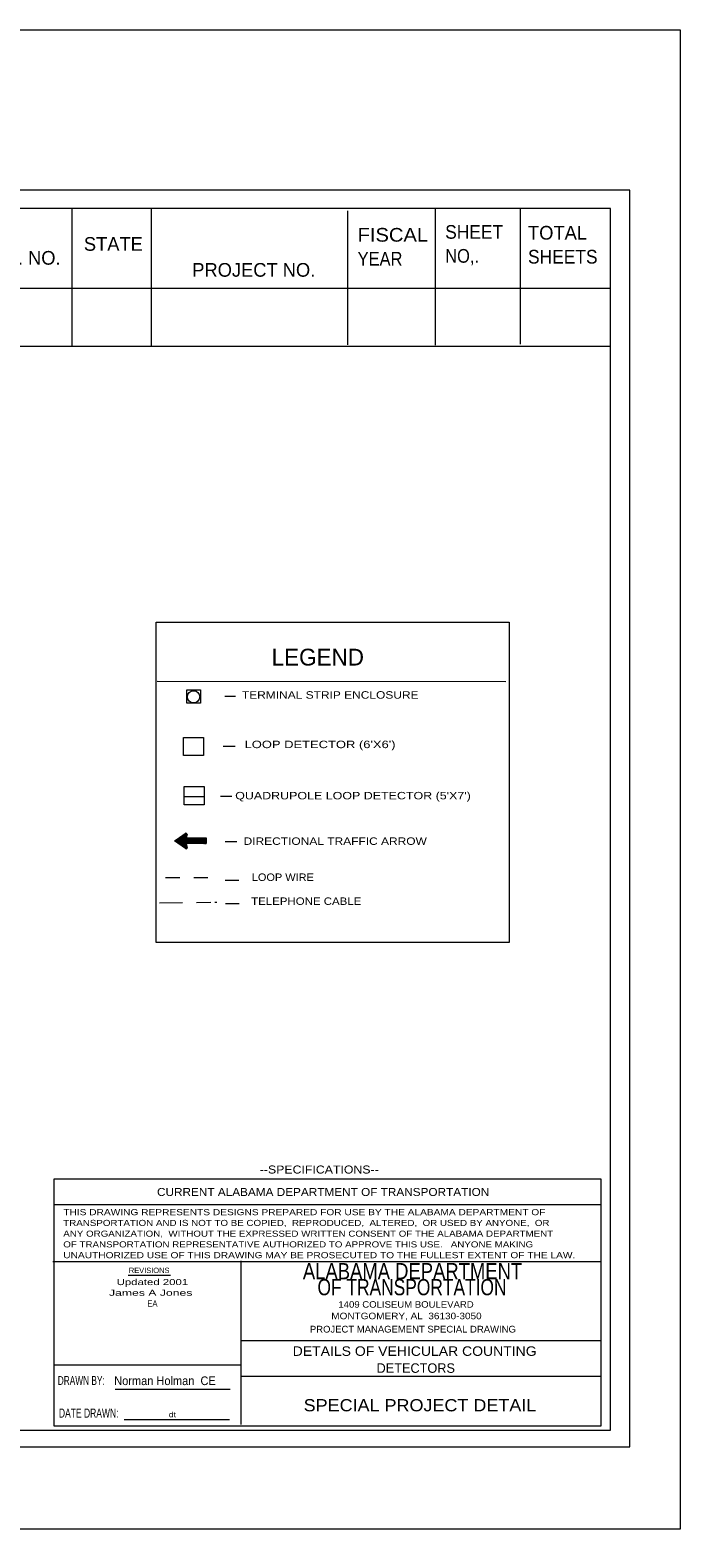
# Model space of a CAD drawing. Extents: x -50.5 to -21, y 43.3 to 54.
# Drawn here: x -25.59 to -20.99, y 43.42 to 54.04 of the extents above; entities that cross this region are included whole.
import ezdxf
from ezdxf.enums import TextEntityAlignment as Align

# ---------------------------------------------------------------- set-up
doc = ezdxf.new("R2010")
doc.units = 0
doc.header["$LTSCALE"] = 0.027
doc.linetypes.add('LONG_DASH_SHORT_DASH', pattern=[9.9, 6, -1.2, 1.5, -1.2])
doc.linetypes.add('MEDIUM_DASHED', pattern=[4.5, 3, -1.5])
doc.layers.add('1', color=7, linetype='Continuous', lineweight=13)

msp = doc.modelspace()

# ---------------------------------------------------------------- linework, layer by layer
at = {"layer": '1'}
for p, q in [((-25.29577, 52.77216), (-25.29577, 51.80605)), ((-24.73391, 52.77225), (-24.73391, 51.80353)), ((-23.34238, 52.76069), (-23.34238, 51.81015)), ((-22.72112, 52.77262), (-22.72112, 51.80978)), ((-22.11888, 52.77216), (-22.11888, 51.81612)), ((-26.19949, 52.21161), (-21.87158, 52.21161)), ((-26.19557, 52.21161), (-21.48224, 52.21161)), ((-26.20574, 51.80092), (-21.47693, 51.80092)), ((-24.69074, 49.42621), (-22.21988, 49.42369)), ((-24.21113, 49.32083), (-24.13559, 49.32083)), ((-24.22316, 48.96563), (-24.13821, 48.96563)), ((-24.49854, 48.60977), (-24.3581, 48.60977)), ((-24.24283, 48.61257), (-24.16245, 48.61257)), ((-24.56699, 48.29495), (-24.49089, 48.34838)), ((-24.5544, 48.28618), (-24.49537, 48.34521)), ((-24.55374, 48.2859), (-24.4921, 48.34773)), ((-24.55328, 48.28534), (-24.48959, 48.34904)), ((-24.55263, 48.28497), (-24.48819, 48.34959)), ((-24.55216, 48.28478), (-24.48707, 48.34987)), ((-24.5516, 48.28422), (-24.48586, 48.34987)), ((-24.55095, 48.28366), (-24.48511, 48.34959)), ((-24.55029, 48.28339), (-24.48427, 48.34941)), ((-24.54983, 48.28301), (-24.48371, 48.34922)), ((-24.54927, 48.28264), (-24.48287, 48.34885)), ((-24.54871, 48.28217), (-24.48222, 48.34838)), ((-24.54796, 48.2817), (-24.48175, 48.3482)), ((-24.54741, 48.28161), (-24.4811, 48.34755)), ((-24.54684, 48.28087), (-24.48073, 48.34698)), ((-24.5461, 48.28049), (-24.48017, 48.34643)), ((-24.54563, 48.28031), (-24.47988, 48.34586)), ((-24.54498, 48.27966), (-24.47952, 48.34521)), ((-24.54451, 48.27919), (-24.47924, 48.34437)), ((-24.54395, 48.279), (-24.47895, 48.34381)), ((-24.49024, 48.24114), (-24.56699, 48.29495)), ((-24.5668, 48.29486), (-24.56587, 48.29569)), ((-24.56615, 48.29439), (-24.56232, 48.29803)), ((-24.56549, 48.2942), (-24.55915, 48.30064)), ((-24.56484, 48.29355), (-24.55561, 48.30269)), ((-24.56447, 48.29327), (-24.55244, 48.30521)), ((-24.56382, 48.29299), (-24.54899, 48.30763)), ((-24.56326, 48.29234), (-24.54563, 48.30996)), ((-24.5627, 48.29187), (-24.54237, 48.3122)), ((-24.56205, 48.29178), (-24.53901, 48.31444)), ((-24.56139, 48.29113), (-24.53574, 48.31705)), ((-24.56083, 48.29066), (-24.53211, 48.3192)), ((-24.56009, 48.29038), (-24.52903, 48.3218)), ((-24.55981, 48.2901), (-24.52549, 48.32404)), ((-24.55915, 48.28935), (-24.52232, 48.32656)), ((-24.5585, 48.28916), (-24.51887, 48.3287)), ((-24.55785, 48.28879), (-24.5156, 48.33113)), ((-24.55747, 48.28851), (-24.51225, 48.33355)), ((-24.55691, 48.28795), (-24.5087, 48.33561)), ((-24.55617, 48.28748), (-24.50563, 48.33812)), ((-24.55552, 48.2873), (-24.50199, 48.34055)), ((-24.55505, 48.28665), (-24.49891, 48.34288)), ((-24.5433, 48.27844), (-24.47895, 48.34269)), ((-24.54274, 48.27798), (-24.47895, 48.34185)), ((-24.54199, 48.2777), (-24.47924, 48.34064)), ((-24.54162, 48.27742), (-24.47952, 48.33934)), ((-24.54106, 48.27667), (-24.47988, 48.33794)), ((-24.54041, 48.27648), (-24.48017, 48.33672)), ((-24.53976, 48.27602), (-24.48054, 48.33552)), ((-24.5392, 48.27583), (-24.48073, 48.33402)), ((-24.53854, 48.27518), (-24.4811, 48.3329)), ((-24.53798, 48.27481), (-24.48148, 48.33123)), ((-24.53761, 48.27452), (-24.48175, 48.33001)), ((-24.53696, 48.27396), (-24.48212, 48.3287)), ((-24.5363, 48.2735), (-24.4826, 48.32731)), ((-24.53574, 48.27313), (-24.48287, 48.326)), ((-24.53528, 48.27266), (-24.48324, 48.3247)), ((-24.53463, 48.27219), (-24.48371, 48.32348)), ((-24.53398, 48.2721), (-24.48399, 48.32208)), ((-24.53351, 48.27163), (-24.48427, 48.32087)), ((-24.53276, 48.27098), (-24.48455, 48.3192)), ((-24.53211, 48.2707), (-24.48492, 48.31789)), ((-24.53155, 48.27033), (-24.4853, 48.31668)), ((-24.53127, 48.26977), (-24.48511, 48.31584)), ((-24.53043, 48.26949), (-24.48399, 48.31584)), ((-24.52997, 48.26902), (-24.48297, 48.31584)), ((-24.52931, 48.26893), (-24.48212, 48.31584)), ((-24.52866, 48.26828), (-24.4811, 48.31584)), ((-24.5281, 48.26781), (-24.48017, 48.31584)), ((-24.52763, 48.26734), (-24.47895, 48.31584)), ((-24.52698, 48.26688), (-24.47821, 48.31584)), ((-24.52652, 48.2666), (-24.47709, 48.31584)), ((-24.52586, 48.26632), (-24.47606, 48.31584)), ((-24.52521, 48.26576), (-24.47504, 48.31584)), ((-24.52465, 48.26529), (-24.47411, 48.31584)), ((-24.52409, 48.26502), (-24.47317, 48.31584)), ((-24.52362, 48.26464), (-24.47224, 48.31584)), ((-24.52306, 48.26399), (-24.47131, 48.31584)), ((-24.52232, 48.2638), (-24.47019, 48.31584)), ((-24.52176, 48.26334), (-24.46907, 48.31584)), ((-24.52102, 48.26296), (-24.46814, 48.31584)), ((-24.52045, 48.26249), (-24.46721, 48.31584)), ((-24.52008, 48.26212), (-24.46627, 48.31584)), ((-24.51943, 48.26156), (-24.46525, 48.31584)), ((-24.51887, 48.26128), (-24.46431, 48.31584)), ((-24.51831, 48.26072), (-24.46329, 48.31584)), ((-24.51756, 48.26063), (-24.46226, 48.31584)), ((-24.517, 48.25998), (-24.46124, 48.31584)), ((-24.51644, 48.25951), (-24.46021, 48.31584)), ((-24.51598, 48.25932), (-24.45918, 48.31584)), ((-24.51542, 48.25886), (-24.45825, 48.31584)), ((-24.51467, 48.2583), (-24.45723, 48.31584)), ((-24.51411, 48.25811), (-24.4562, 48.31584)), ((-24.51346, 48.25765), (-24.45545, 48.31584)), ((-24.51281, 48.25709), (-24.45415, 48.31584)), ((-24.51253, 48.25681), (-24.4534, 48.31584)), ((-24.51187, 48.25634), (-24.45219, 48.31584)), ((-24.51122, 48.25597), (-24.45126, 48.31584)), ((-24.51066, 48.25559), (-24.45042, 48.31584)), ((-24.51001, 48.25513), (-24.4494, 48.31584)), ((-24.50945, 48.25476), (-24.44846, 48.31584)), ((-24.5088, 48.2542), (-24.44725, 48.31584)), ((-24.50842, 48.25392), (-24.44623, 48.31584)), ((-24.50777, 48.25364), (-24.4853, 48.27583)), ((-24.50712, 48.25317), (-24.4853, 48.27499)), ((-24.50647, 48.25252), (-24.48492, 48.27434)), ((-24.50609, 48.25233), (-24.48474, 48.27341)), ((-24.50563, 48.25177), (-24.48455, 48.27266)), ((-24.50497, 48.25149), (-24.48427, 48.2721)), ((-24.50423, 48.25103), (-24.48399, 48.27098)), ((-24.50357, 48.25056), (-24.48399, 48.27033)), ((-24.50302, 48.25), (-24.48371, 48.26949)), ((-24.50246, 48.24981), (-24.48343, 48.26893)), ((-24.5019, 48.24944), (-24.48334, 48.26781)), ((-24.50115, 48.24916), (-24.48297, 48.26716)), ((-24.50078, 48.2486), (-24.48297, 48.26641)), ((-24.50012, 48.24813), (-24.48269, 48.26566)), ((-24.49956, 48.24795), (-24.4826, 48.26483)), ((-24.49891, 48.2472), (-24.48231, 48.26399)), ((-24.49844, 48.24683), (-24.48212, 48.26324)), ((-24.49779, 48.24664), (-24.48194, 48.26249)), ((-24.49733, 48.24617), (-24.48156, 48.26156)), ((-24.49668, 48.24562), (-24.48148, 48.26072)), ((-24.49602, 48.24543), (-24.48138, 48.26016)), ((-24.49537, 48.24496), (-24.4811, 48.25932)), ((-24.49481, 48.24431), (-24.48073, 48.25849)), ((-24.49406, 48.24412), (-24.48054, 48.25765)), ((-24.4935, 48.24366), (-24.48054, 48.25709)), ((-24.49322, 48.24329), (-24.48017, 48.25625)), ((-24.49248, 48.24282), (-24.47998, 48.25532)), ((-24.49192, 48.24245), (-24.47988, 48.25448)), ((-24.49145, 48.24216), (-24.47952, 48.25373)), ((-24.4908, 48.24151), (-24.47942, 48.25308)), ((-24.49033, 48.24114), (-24.47924, 48.25233)), ((-24.48959, 48.24095), (-24.47895, 48.25149)), ((-24.48903, 48.24049), (-24.47877, 48.25065)), ((-24.48828, 48.24039), (-24.47858, 48.24991)), ((-24.48744, 48.23984), (-24.4784, 48.24916)), ((-24.4866, 48.23974), (-24.47821, 48.24813)), ((-24.48558, 48.23965), (-24.47821, 48.2472)), ((-24.48511, 48.27602), (-24.44529, 48.31584)), ((-24.48455, 48.23974), (-24.47821, 48.24617)), ((-24.48399, 48.27602), (-24.44436, 48.31584)), ((-24.48334, 48.24039), (-24.47858, 48.24487)), ((-24.48297, 48.27602), (-24.44333, 48.31584)), ((-24.48212, 48.27602), (-24.4424, 48.31584)), ((-24.4811, 48.27602), (-24.44147, 48.31584)), ((-24.4811, 48.24151), (-24.47988, 48.24245)), ((-24.48017, 48.27602), (-24.44035, 48.31584)), ((-24.47924, 48.27602), (-24.43951, 48.31584)), ((-24.47821, 48.27602), (-24.43848, 48.31584)), ((-24.47709, 48.27602), (-24.43755, 48.31584)), ((-24.47606, 48.27602), (-24.43634, 48.31584)), ((-24.47504, 48.27602), (-24.43541, 48.31584)), ((-24.47411, 48.27602), (-24.43457, 48.31584)), ((-24.47317, 48.27602), (-24.43326, 48.31584)), ((-24.47224, 48.27602), (-24.43242, 48.31584)), ((-24.47131, 48.27602), (-24.4314, 48.31584)), ((-24.47028, 48.27602), (-24.43056, 48.31584)), ((-24.46907, 48.27602), (-24.42944, 48.31584)), ((-24.46814, 48.27602), (-24.42851, 48.31584)), ((-24.46721, 48.27602), (-24.42748, 48.31584)), ((-24.46627, 48.27602), (-24.42636, 48.31584)), ((-24.46525, 48.27602), (-24.42552, 48.31584)), ((-24.46431, 48.27602), (-24.42431, 48.31584)), ((-24.46329, 48.27602), (-24.42338, 48.31584)), ((-24.46226, 48.27602), (-24.42244, 48.31584)), ((-24.46124, 48.27602), (-24.42151, 48.31584)), ((-24.4604, 48.27602), (-24.42049, 48.31584)), ((-24.45918, 48.27602), (-24.41946, 48.31584)), ((-24.45825, 48.27602), (-24.41853, 48.31584)), ((-24.45723, 48.27602), (-24.41769, 48.31584)), ((-24.4562, 48.27602), (-24.41657, 48.31584)), ((-24.45545, 48.27602), (-24.41554, 48.31584)), ((-24.45415, 48.27602), (-24.41442, 48.31584)), ((-24.4534, 48.27602), (-24.41349, 48.31584)), ((-24.45219, 48.27602), (-24.41265, 48.31584)), ((-24.45126, 48.27602), (-24.41163, 48.31584)), ((-24.45042, 48.27602), (-24.41041, 48.31584)), ((-24.4494, 48.27602), (-24.40967, 48.31584)), ((-24.44846, 48.27602), (-24.40845, 48.31584)), ((-24.44725, 48.27602), (-24.40752, 48.31584)), ((-24.44641, 48.27602), (-24.40659, 48.31584)), ((-24.44538, 48.27602), (-24.40566, 48.31584)), ((-24.44436, 48.27602), (-24.40463, 48.31584)), ((-24.44333, 48.27602), (-24.40351, 48.31584)), ((-24.4424, 48.27602), (-24.40277, 48.31584)), ((-24.44147, 48.27602), (-24.40146, 48.31584)), ((-24.44035, 48.27602), (-24.40053, 48.31584)), ((-24.43951, 48.27602), (-24.3996, 48.31584)), ((-24.43848, 48.27602), (-24.39857, 48.31584)), ((-24.43755, 48.27602), (-24.39764, 48.31584)), ((-24.43634, 48.27602), (-24.39671, 48.31584)), ((-24.43541, 48.27602), (-24.39577, 48.31584)), ((-24.43457, 48.27602), (-24.39465, 48.31584)), ((-24.43326, 48.27602), (-24.39382, 48.31584)), ((-24.43242, 48.27602), (-24.3926, 48.31584)), ((-24.4314, 48.27602), (-24.39167, 48.31584)), ((-24.43056, 48.27602), (-24.39064, 48.31584)), ((-24.42944, 48.27602), (-24.3898, 48.31584)), ((-24.42851, 48.27602), (-24.38878, 48.31584)), ((-24.42748, 48.27602), (-24.38766, 48.31584)), ((-24.42636, 48.27602), (-24.38673, 48.31584)), ((-24.42552, 48.27602), (-24.38561, 48.31584)), ((-24.42449, 48.27602), (-24.38486, 48.31584)), ((-24.42338, 48.27602), (-24.38375, 48.31584)), ((-24.42244, 48.27602), (-24.38272, 48.31584)), ((-24.42151, 48.27602), (-24.38179, 48.31584)), ((-24.42049, 48.27602), (-24.38085, 48.31584)), ((-24.41946, 48.27602), (-24.37983, 48.31584)), ((-24.41862, 48.27602), (-24.37871, 48.31584)), ((-24.41769, 48.27602), (-24.37768, 48.31584)), ((-24.41657, 48.27602), (-24.37666, 48.31584)), ((-24.41554, 48.27602), (-24.37582, 48.31584)), ((-24.41442, 48.27602), (-24.37488, 48.31584)), ((-24.41349, 48.27602), (-24.37395, 48.31584)), ((-24.41265, 48.27602), (-24.37283, 48.31584)), ((-24.41163, 48.27602), (-24.37199, 48.31584)), ((-24.41041, 48.27602), (-24.37078, 48.31584)), ((-24.40976, 48.27602), (-24.36976, 48.31584)), ((-24.40845, 48.27602), (-24.36882, 48.31584)), ((-24.40752, 48.27602), (-24.36789, 48.31584)), ((-24.40659, 48.27602), (-24.36686, 48.31584)), ((-24.40566, 48.27602), (-24.36593, 48.31584)), ((-24.40463, 48.27602), (-24.36481, 48.31584)), ((-24.40351, 48.27602), (-24.36407, 48.31584)), ((-24.40277, 48.27602), (-24.36286, 48.31584)), ((-24.40146, 48.27602), (-24.36183, 48.31584)), ((-24.40053, 48.27602), (-24.3608, 48.31584)), ((-24.3996, 48.27602), (-24.35987, 48.31584)), ((-24.39857, 48.27602), (-24.35894, 48.31584)), ((-24.39764, 48.27602), (-24.35782, 48.31584)), ((-24.39671, 48.27602), (-24.35707, 48.31584)), ((-24.39577, 48.27602), (-24.35577, 48.31584)), ((-24.39484, 48.27602), (-24.35484, 48.31584)), ((-24.39382, 48.27602), (-24.3539, 48.31584)), ((-24.3926, 48.27602), (-24.35297, 48.31584)), ((-24.39167, 48.27602), (-24.35204, 48.31584)), ((-24.39074, 48.27602), (-24.35101, 48.31584)), ((-24.3898, 48.27602), (-24.35008, 48.31584)), ((-24.38878, 48.27602), (-24.34887, 48.31584)), ((-24.38766, 48.27602), (-24.34784, 48.31584)), ((-24.38673, 48.27602), (-24.347, 48.31584)), ((-24.3857, 48.27602), (-24.34598, 48.31584)), ((-24.38486, 48.27602), (-24.34495, 48.31584)), ((-24.38375, 48.27602), (-24.34402, 48.31584)), ((-24.38272, 48.27602), (-24.34392, 48.315)), ((-24.38179, 48.27602), (-24.34392, 48.31388)), ((-24.38085, 48.27602), (-24.34392, 48.31285)), ((-24.37983, 48.27602), (-24.34392, 48.31201)), ((-24.37871, 48.27602), (-24.34392, 48.3108)), ((-24.37768, 48.27602), (-24.34392, 48.31015)), ((-24.37666, 48.27602), (-24.34392, 48.30912)), ((-24.37582, 48.27602), (-24.34392, 48.308)), ((-24.37488, 48.27602), (-24.34392, 48.30698)), ((-24.37395, 48.27602), (-24.34392, 48.30595)), ((-24.37293, 48.27602), (-24.34392, 48.30502)), ((-24.37199, 48.27602), (-24.34392, 48.3039)), ((-24.37078, 48.27602), (-24.34392, 48.30306)), ((-24.36976, 48.27602), (-24.34392, 48.30203)), ((-24.36882, 48.27602), (-24.34392, 48.3012)), ((-24.36789, 48.27602), (-24.34392, 48.30008)), ((-24.36686, 48.27602), (-24.34392, 48.29887)), ((-24.36593, 48.27602), (-24.34392, 48.29803)), ((-24.36481, 48.27602), (-24.34392, 48.297)), ((-24.36407, 48.27602), (-24.34392, 48.29616)), ((-24.36295, 48.27602), (-24.34392, 48.29513)), ((-24.36183, 48.27602), (-24.34392, 48.2942)), ((-24.3608, 48.27602), (-24.34392, 48.29299)), ((-24.35987, 48.27602), (-24.34392, 48.29234)), ((-24.35903, 48.27602), (-24.34392, 48.29103)), ((-24.35782, 48.27602), (-24.34392, 48.2901)), ((-24.35707, 48.27602), (-24.34392, 48.28916)), ((-24.35577, 48.27602), (-24.34392, 48.28805)), ((-24.35484, 48.27602), (-24.34392, 48.2873)), ((-24.35399, 48.27602), (-24.34392, 48.28609)), ((-24.35297, 48.27602), (-24.34392, 48.28506)), ((-24.35204, 48.27602), (-24.34392, 48.28422)), ((-24.35101, 48.27602), (-24.34392, 48.28301)), ((-24.35008, 48.27602), (-24.34392, 48.28217)), ((-24.34896, 48.27602), (-24.34392, 48.28115)), ((-24.34784, 48.27602), (-24.34392, 48.28031)), ((-24.347, 48.27602), (-24.34392, 48.27919)), ((-24.34598, 48.27602), (-24.34392, 48.27826)), ((-24.34495, 48.27602), (-24.34392, 48.27723)), ((-24.34402, 48.27602), (-24.34392, 48.27602)), ((-24.20982, 48.2901), (-24.1273, 48.2901)), ((-24.20982, 48.01752), (-24.11275, 48.01752)), ((-24.20563, 47.8518), (-24.10855, 47.8518)), ((-21.54109, 45.71536), (-25.42287, 45.71536)), ((-21.54808, 45.31082), (-25.42977, 45.31082)), ((-24.09541, 44.15793), (-24.09634, 45.31773)), ((-24.89636, 45.21664), (-24.59701, 45.21664)), ((-24.09717, 44.75298), (-21.54109, 44.75298)), ((-25.42287, 44.58121), (-24.09717, 44.58121)), ((-25.42287, 44.58121), (-24.09717, 44.58121)), ((-24.09717, 44.50035), (-21.54109, 44.50035)), ((-24.98728, 44.40924), (-24.17299, 44.40924)), ((-24.92452, 44.19364), (-24.1784, 44.19364))]:
    msp.add_line(p, q, dxfattribs=at)
at = {"layer": '1', "linetype": 'MEDIUM_DASHED'}
msp.add_line((-24.63068, 48.0357), (-24.27967, 48.03673), dxfattribs=at)
at = {"layer": '1', "linetype": 'LONG_DASH_SHORT_DASH'}
for p, q in [((-24.67319, 47.85537), (-24.29871, 47.86141)), ((-24.28316, 47.86167), (-24.26748, 47.86192))]:
    msp.add_line(p, q, dxfattribs=at)
at = {"layer": '1'}
for points in [[(-20.98531, 54.04273), (-20.98531, 43.41773), (-34.73531, 43.41773), (-34.73531, 54.04273)], [(-34.5169, 44.00014), (-21.34105, 44.00014), (-21.34105, 52.90747), (-34.5169, 52.90747)], [(-21.47879, 52.77841), (-34.36284, 52.77841), (-34.36284, 44.11848), (-21.47879, 44.11848)], [(-24.69838, 49.84548), (-22.19713, 49.84548), (-22.19713, 47.57512), (-24.69838, 47.57512)], [(-24.47952, 49.36522), (-24.38449, 49.36522), (-24.38449, 49.2702), (-24.47952, 49.2702)], [(-24.50348, 49.02773), (-24.36295, 49.02773), (-24.36295, 48.8997), (-24.50348, 48.8997)], [(-24.49854, 48.67953), (-24.3581, 48.67953), (-24.3581, 48.55168), (-24.49854, 48.55168)], [(-21.54426, 45.8973), (-25.42296, 45.8973), (-25.42296, 44.14841), (-21.54426, 44.14841)]]:
    msp.add_lwpolyline(points, close=True, dxfattribs=at)
msp.add_lwpolyline([(-24.47924, 48.34055), (-24.4853, 48.31584), (-24.34392, 48.31584), (-24.34392, 48.27602), (-24.4853, 48.27602), (-24.4784, 48.24916)], dxfattribs=at)
msp.add_circle((-24.43247, 49.31609), 0.04349, dxfattribs=at)
for centre, start, end in [((-24.48672, 48.34224), 345.49851, 125.13712), ((-24.48597, 48.24726), 234.98548, 14.71405)]:
    msp.add_arc(centre, 0.00754, start, end, dxfattribs=at)

# ---------------------------------------------------------------- texts
for s, height, width, p in [('FISCAL', 0.09698, 1.1, (-23.27029, 52.54238)), ('SHEET', 0.09698, 0.95, (-22.64959, 52.56289)), ('NO,.', 0.09698, 0.9, (-22.64959, 52.39317)), ('YEAR', 0.09698, 0.9, (-23.27029, 52.37266)), ('SHEETS', 0.09698, 0.95, (-22.06246, 52.3872)), ('TERMINAL STRIP ENCLOSURE', 0.05278, 1.2, (-24.09018, 49.3032)), ("LOOP DETECTOR (6'X6')", 0.05278, 1.3, (-24.07134, 48.95248)), ("QUADRUPOLE LOOP DETECTOR (5'X7')", 0.05274, 1.25, (-24.13774, 48.58944)), ('DIRECTIONAL TRAFFIC ARROW', 0.05278, 1.2, (-24.07824, 48.26697)), ('LOOP WIRE', 0.05278, 1.1, (-24.02014, 48.01127)), ('TELEPHONE CABLE', 0.05278, 1.15, (-24.02443, 47.84136)), ('TRANSPORTATION AND IS NOT TO BE COPIED,  REPRODUCED,  ALTERED,  OR USED BY ANYONE,  OR', 0.04308, 1.2, (-25.35619, 45.56587)), ('THIS DRAWING REPRESENTS DESIGNS PREPARED FOR USE BY THE ALABAMA DEPARTMENT OF', 0.04308, 1.25, (-25.35619, 45.64206)), ('ANY ORGANIZATION,  WITHOUT THE EXPRESSED WRITTEN CONSENT OF THE ALABAMA DEPARTMENT', 0.04308, 1.2, (-25.35619, 45.48977)), ('OF TRANSPORTATION REPRESENTATIVE AUTHORIZED TO APPROVE THIS USE.   ANYONE MAKING', 0.04308, 1.2, (-25.35619, 45.41359)), ('UNAUTHORIZED USE OF THIS DRAWING MAY BE PROSECUTED TO THE FULLEST EXTENT OF THE LAW.', 0.04308, 1.25, (-25.35619, 45.3373)), ('PROJECT MANAGEMENT SPECIAL DRAWING', 0.04786, 1.05, (-23.60843, 44.81023)), ('DRAWN BY:', 0.06289, 0.7, (-25.39545, 44.43899)), ('DATE DRAWN:', 0.06443, 0.7, (-25.38706, 44.20735)), ('dt', 0.03782, 1.2, (-24.60839, 44.21015))]:
    msp.add_text(s, height=height, dxfattribs=dict(at, width=width)).set_placement(p)
for s, height, p in [('TOTAL', 0.09698, (-22.06246, 52.55693)), ('STATE', 0.09698, (-25.21015, 52.47766)), ('REG. NO.', 0.09698, (-25.95898, 52.37918)), ('PROJECT NO.', 0.09698, (-24.44221, 52.29386)), ('LEGEND', 0.119, (-23.87952, 49.53811))]:
    msp.add_text(s, height=height, dxfattribs=at).set_placement(p)
for s, height, width, p in [('--SPECIFICATIONS--', 0.05671, 1.15, (-23.542, 45.93748)), ('CURRENT ALABAMA DEPARTMENT OF TRANSPORTATION', 0.05671, 1.1, (-23.51453, 45.77821)), ('ALABAMA DEPARTMENT', 0.115, 0.85, (-22.88094, 45.18791)), ('Updated 2001', 0.04308, 1.4, (-24.7247, 45.14661)), ('OF TRANSPORTATION', 0.115, 0.8, (-22.88468, 45.07461)), ('James A Jones ', 0.04308, 1.5, (-24.7247, 45.07062)), ('EA', 0.04308, 0.95, (-24.7247, 44.99462)), ('MONTGOMERY, AL  36130-3050', 0.046, 1.15, (-22.92399, 44.90479)), ('1409 COLISEUM BOULEVARD', 0.046, 1.1, (-22.92689, 44.98667)), ('DETAILS OF VEHICULAR COUNTING', 0.06736, 1.1, (-22.86584, 44.64499)), ('DETAILS OF VEHICULAR COUNTING', 0.06736, 1.1, (-22.86584, 44.64499)), ('Norman Holman  CE', 0.06141, 0.95, (-24.63517, 44.43787)), ('SPECIAL PROJECT DETAIL', 0.08656, 1.1, (-22.82824, 44.25183))]:
    msp.add_text(s, height=height, dxfattribs=dict(at, width=width)).set_placement(p, align=Align.CENTER)
for s, height, p in [('REVISIONS', 0.03831, (-24.74761, 45.23193)), ('DETECTORS', 0.06736, (-22.85811, 44.52478)), ('DETECTORS', 0.06736, (-22.85811, 44.52478))]:
    msp.add_text(s, height=height, dxfattribs=at).set_placement(p, align=Align.CENTER)

doc.saveas('drawing.dxf')
